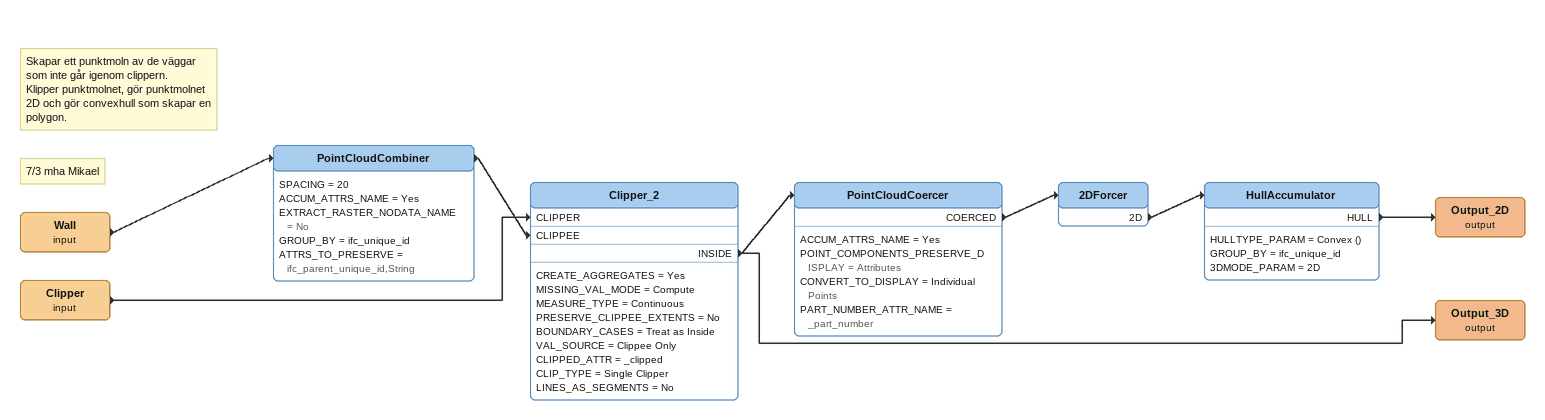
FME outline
Note: Skapar ett punktmoln av de väggar som inte går igenom clippern. / Klipper punktmolnet, gör punktmolnet 2D och gör convexhull som skapar en polygon.
Note: 7/3 mha Mikael
Wall (input)
    -> PointCloudCombiner
PointCloudCombiner
    SPACING = 20
    ACCUM_ATTRS_NAME = Yes
    EXTRACT_RASTER_NODATA_NAME = No
    GROUP_BY = ifc_unique_id
    ATTRS_TO_PRESERVE = ifc_parent_unique_id,String
    -> Clipper_2 [CLIPPEE]
Clipper (input)
    -> Clipper_2 [CLIPPER]
Clipper_2
    CREATE_AGGREGATES = Yes
    MISSING_VAL_MODE = Compute
    MEASURE_TYPE = Continuous
    PRESERVE_CLIPPEE_EXTENTS = No
    BOUNDARY_CASES = Treat as Inside
    VAL_SOURCE = Clippee Only
    CLIPPED_ATTR = _clipped
    CLIP_TYPE = Single Clipper
    LINES_AS_SEGMENTS = No
    INSIDE -> PointCloudCoercer
    INSIDE -> Output_3D (output)
PointCloudCoercer
    ACCUM_ATTRS_NAME = Yes
    POINT_COMPONENTS_PRESERVE_DISPLAY = Attributes
    CONVERT_TO_DISPLAY = Individual Points
    PART_NUMBER_ATTR_NAME = _part_number
    COERCED -> 2DForcer
2DForcer
    2D -> HullAccumulator
HullAccumulator
    HULLTYPE_PARAM = Convex ()
    GROUP_BY = ifc_unique_id
    3DMODE_PARAM = 2D
    HULL -> Output_2D (output)
Output_2D (output)
Output_3D (output)
